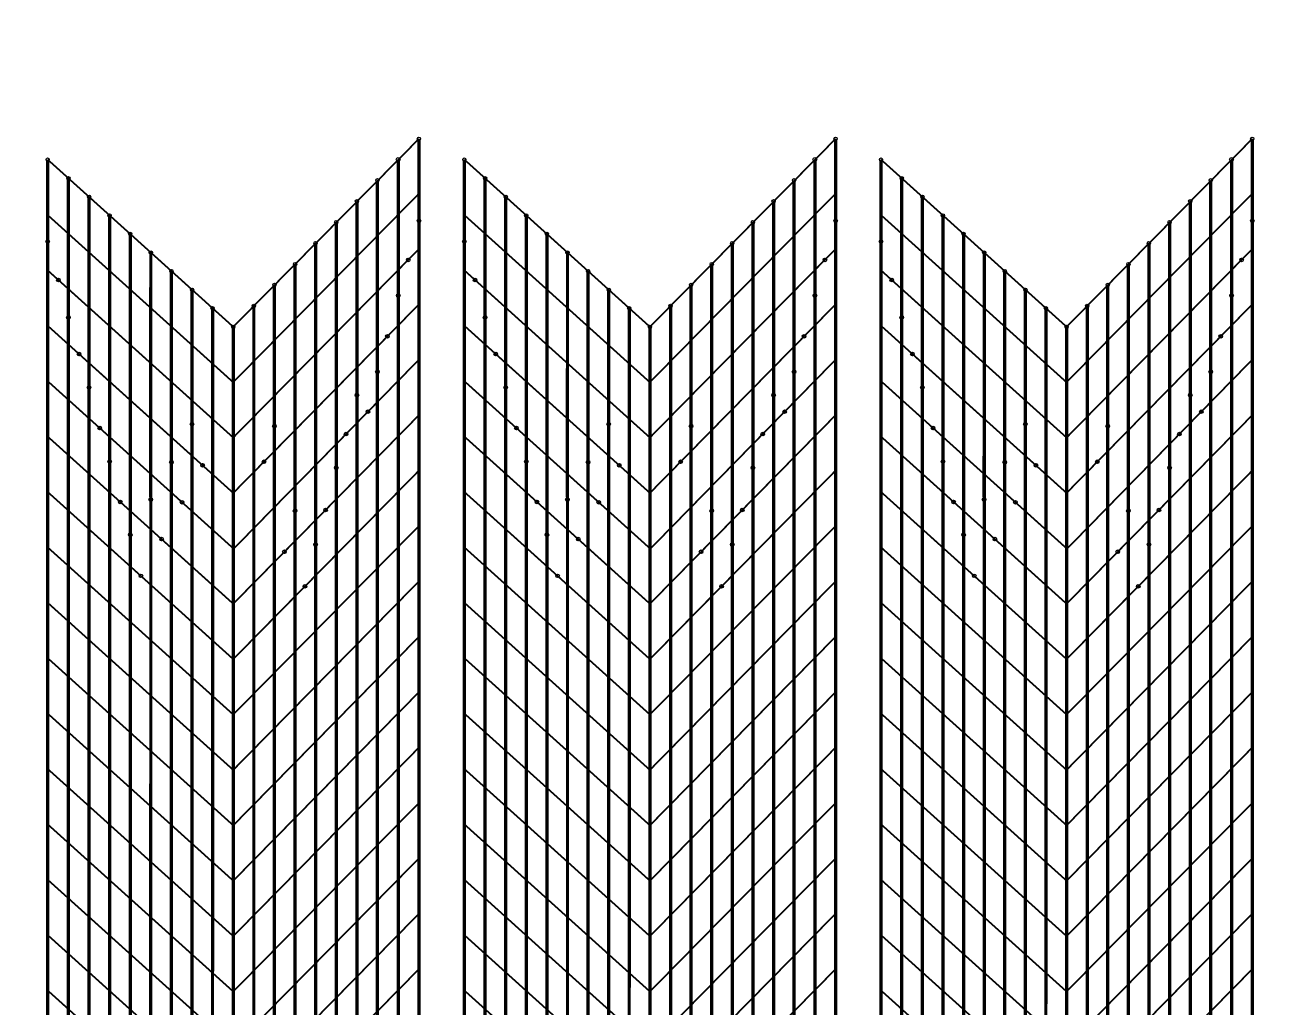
# Model space of a CAD drawing. Header units: millimetres. Extents: x -51 to 51, y -51 to 51.
# Drawn here: x -19.58 to -12.05, y 14.12 to 20.03 of the extents above; entities that cross this region are included whole.
import ezdxf

# ---------------------------------------------------------------- set-up
doc = ezdxf.new("R2010")
doc.units = ezdxf.units.MM
doc.linetypes.add('DASHED', pattern=[19.05, 12.7, -6.35])
for name, color, linetype in [('bottom_SU8', 5, 'Continuous'), ('metal', 43, 'Continuous'), ('Pt_pads', 1, 'Continuous'), ('reference', 18, 'DASHED')]:
    doc.layers.add(name, color=color, linetype=linetype)
doc.layers.add('top SU-8', color=3, linetype='Continuous', transparency=0.63)

msp = doc.modelspace()

# ---------------------------------------------------------------- linework, layer by layer
at = {"layer": 'bottom_SU8', "transparency": 33554559, "const_width": 0.01}
for points in [[(-18.3235, 18.2156), (-17.2052, 19.3473)], [(-15.8147, 18.2156), (-14.6964, 19.3473)], [(-13.3059, 18.2156), (-12.1876, 19.3473)], [(-18.3235, 17.8823), (-17.2063, 19.0167)], [(-15.8147, 17.8823), (-14.6975, 19.0167)], [(-13.3059, 17.8823), (-12.1887, 19.0167)], [(-18.3235, 17.5489), (-17.2052, 18.6845)], [(-15.8147, 17.5489), (-14.6964, 18.6845)], [(-13.3059, 17.5489), (-12.1876, 18.6845)], [(-18.3235, 17.2156), (-17.2052, 18.3511)], [(-15.8147, 17.2156), (-14.6964, 18.3511)], [(-13.3059, 17.2156), (-12.1876, 18.3511)], [(-18.3235, 16.8773), (-17.2052, 18.0184)], [(-15.8147, 16.8773), (-14.6964, 18.0184)], [(-13.3059, 16.8773), (-12.1876, 18.0184)], [(-18.3235, 16.5489), (-17.2052, 17.6845)], [(-15.8147, 16.5489), (-14.6964, 17.6845)], [(-13.3059, 16.5489), (-12.1876, 17.6845)], [(-18.3235, 16.2156), (-17.2052, 17.3511)], [(-15.8147, 16.2156), (-14.6964, 17.3511)], [(-13.3059, 16.2156), (-12.1876, 17.3511)], [(-18.3235, 15.8823), (-17.2052, 17.0178)], [(-15.8147, 15.8823), (-14.6964, 17.0178)], [(-13.3059, 15.8823), (-12.1876, 17.0178)], [(-18.3235, 15.5489), (-17.2052, 16.6845)], [(-15.8147, 15.5489), (-14.6964, 16.6845)], [(-13.3059, 15.5489), (-12.1876, 16.6845)], [(-18.3235, 15.2156), (-17.2052, 16.3511)], [(-15.8147, 15.2156), (-14.6964, 16.3511)], [(-13.3059, 15.2156), (-12.1876, 16.3511)], [(-18.3235, 14.8823), (-17.2052, 16.0178)], [(-15.8147, 14.8823), (-14.6964, 16.0178)], [(-13.3059, 14.8823), (-12.1876, 16.0178)], [(-18.3235, 14.5489), (-17.2052, 15.6845)], [(-15.8147, 14.5489), (-14.6964, 15.6845)], [(-13.3059, 14.5489), (-12.1876, 15.6845)], [(-18.3235, 14.2156), (-17.2052, 15.3511)], [(-15.8147, 14.2156), (-14.6964, 15.3511)], [(-13.3059, 14.2156), (-12.1876, 15.3511)], [(-18.3235, 13.8823), (-17.2052, 15.0178)], [(-15.8147, 13.8823), (-14.6964, 15.0178)], [(-13.3059, 13.8823), (-12.1876, 15.0178)], [(-18.3235, 13.5489), (-17.2052, 14.6845)], [(-15.8147, 13.5489), (-14.6964, 14.6845)], [(-13.3059, 13.5489), (-12.1876, 14.6845)], [(-18.3235, 13.2156), (-17.2052, 14.3511)], [(-15.8147, 13.2156), (-14.6964, 14.3511)], [(-13.3059, 13.2156), (-12.1876, 14.3511)]]:
    msp.add_lwpolyline(points, dxfattribs=at)
at = {"layer": 'bottom_SU8', "transparency": 33554544}
for points, const_width in [([(-17.2052, 19.3473), (-17.2052, 10.7434)], 0.02), ([(-14.6964, 19.3473), (-14.6964, 10.7434)], 0.02), ([(-12.1876, 19.3473), (-12.1876, 10.7434)], 0.02), ([(-19.4409, 19.2223), (-19.4409, 10.1367)], 0.02), ([(-19.4409, 19.2223), (-18.3235, 18.2156)], 0.01), ([(-17.3302, 19.2223), (-17.3302, 10.1273)], 0.02), ([(-16.9321, 19.2223), (-16.9321, 10.1367)], 0.02), ([(-16.9321, 19.2223), (-15.8147, 18.2156)], 0.01), ([(-14.8214, 19.2223), (-14.8214, 10.1273)], 0.02), ([(-14.4233, 19.2223), (-14.4233, 10.1367)], 0.02), ([(-14.4233, 19.2223), (-13.3059, 18.2156)], 0.01), ([(-12.3126, 19.2223), (-12.3126, 10.1273)], 0.02), ([(-19.4409, 18.8883), (-18.3235, 17.8816)], 0.01), ([(-19.0678, 16.1266), (-19.0678, 18.8861)], 0.02), ([(-16.9321, 18.8883), (-15.8147, 17.8816)], 0.01), ([(-16.559, 16.1266), (-16.559, 18.8861)], 0.02), ([(-14.4233, 18.8883), (-13.3059, 17.8816)], 0.01), ([(-14.0502, 16.1266), (-14.0502, 18.8861)], 0.02), ([(-19.4409, 18.5556), (-18.3235, 17.5489)], 0.01), ([(-16.9321, 18.5556), (-15.8147, 17.5489)], 0.01), ([(-14.4233, 18.5556), (-13.3059, 17.5489)], 0.01), ([(-19.4409, 18.2223), (-18.3235, 17.2156)], 0.01), ([(-18.3235, 18.2156), (-18.3235, 11.0436)], 0.02), ([(-16.9321, 18.2223), (-15.8147, 17.2156)], 0.01), ([(-15.8147, 18.2156), (-15.8147, 11.0436)], 0.02), ([(-14.4233, 18.2223), (-13.3059, 17.2156)], 0.01), ([(-13.3059, 18.2156), (-13.3059, 11.0436)], 0.02), ([(-19.4409, 17.8889), (-18.3235, 16.8823)], 0.01), ([(-16.9321, 17.8889), (-15.8147, 16.8823)], 0.01), ([(-14.4233, 17.8889), (-13.3059, 16.8823)], 0.01), ([(-19.4409, 17.5556), (-18.3235, 16.5489)], 0.01), ([(-16.9321, 17.5556), (-15.8147, 16.5489)], 0.01), ([(-14.4233, 17.5556), (-13.3059, 16.5489)], 0.01), ([(-19.4409, 17.2223), (-18.3235, 16.2156)], 0.01), ([(-16.9321, 17.2223), (-15.8147, 16.2156)], 0.01), ([(-14.4233, 17.2223), (-13.3059, 16.2156)], 0.01), ([(-19.4409, 16.8889), (-18.3235, 15.8823)], 0.01), ([(-16.9321, 16.8889), (-15.8147, 15.8823)], 0.01), ([(-14.4233, 16.8889), (-13.3059, 15.8823)], 0.01), ([(-19.4409, 16.5556), (-18.3235, 15.5489)], 0.01), ([(-16.9321, 16.5556), (-15.8147, 15.5489)], 0.01), ([(-14.4233, 16.5556), (-13.3059, 15.5489)], 0.01), ([(-19.4409, 16.2223), (-18.3235, 15.2156)], 0.01), ([(-16.9321, 16.2223), (-15.8147, 15.2156)], 0.01), ([(-14.4233, 16.2223), (-13.3059, 15.2156)], 0.01), ([(-19.4409, 15.8889), (-18.3235, 14.8823)], 0.01), ([(-16.9321, 15.8889), (-15.8147, 14.8823)], 0.01), ([(-14.4233, 15.8889), (-13.3059, 14.8823)], 0.01), ([(-19.4409, 15.5556), (-18.3235, 14.5489)], 0.01), ([(-16.9321, 15.5556), (-15.8147, 14.5489)], 0.01), ([(-14.4233, 15.5556), (-13.3059, 14.5489)], 0.01), ([(-19.4409, 15.2223), (-18.3235, 14.2156)], 0.01), ([(-16.9321, 15.2223), (-15.8147, 14.2156)], 0.01), ([(-14.4233, 15.2223), (-13.3059, 14.2156)], 0.01), ([(-19.4409, 14.8889), (-18.3235, 13.8823)], 0.01), ([(-16.9321, 14.8889), (-15.8147, 13.8823)], 0.01), ([(-14.4233, 14.8889), (-13.3059, 13.8823)], 0.01), ([(-19.4409, 14.5556), (-18.3235, 13.5489)], 0.01), ([(-16.9321, 14.5556), (-15.8147, 13.5489)], 0.01), ([(-14.4233, 14.5556), (-13.3059, 13.5489)], 0.01), ([(-19.4409, 14.2223), (-18.3235, 13.2156)], 0.01), ([(-16.9321, 14.2223), (-15.8147, 13.2156)], 0.01), ([(-14.4233, 14.2223), (-13.3059, 13.2156)], 0.01)]:
    msp.add_lwpolyline(points, dxfattribs=dict(at, const_width=const_width))
at = {"layer": 'bottom_SU8', "transparency": 33554559}
for points in [[(-19.3159, 19.1096, 0.02, 0.02, 0), (-19.3159, 9.6007, 0.02, 0.02, 0)], [(-16.8071, 19.1096, 0.02, 0.02, 0), (-16.8071, 9.6007, 0.02, 0.02, 0)], [(-14.2982, 19.1096, 0.02, 0.02, 0), (-14.2982, 9.6007, 0.02, 0.02, 0)], [(-17.4552, 19.0973, 0.02, 0.02, 0), (-17.4552, 9.5054, 0.02, 0.02, 0)], [(-14.9464, 19.0973, 0.02, 0.02, 0), (-14.9464, 9.5054, 0.02, 0.02, 0)], [(-12.4376, 19.0973, 0.02, 0.02, 0), (-12.4376, 9.5054, 0.02, 0.02, 0)], [(-19.1918, 18.9979, 0.02, 0.02, 0), (-19.1918, 9.0618, 0.02, 0.02, 0)], [(-17.5793, 18.9713, 0.02, 0.02, 0), (-17.5793, 8.8884, 0.02, 0.02, 0)], [(-16.683, 18.9979, 0.02, 0.02, 0), (-16.683, 9.0618, 0.02, 0.02, 0)], [(-15.0705, 18.9713, 0.02, 0.02, 0), (-15.0705, 8.8884, 0.02, 0.02, 0)], [(-14.1742, 18.9979, 0.02, 0.02, 0), (-14.1742, 9.0618, 0.02, 0.02, 0)], [(-12.5617, 18.9713, 0.02, 0.02, 0), (-12.5617, 8.8884, 0.02, 0.02, 0)], [(-17.7033, 18.8454, 0.02, 0.02, 0), (-17.7033, 8.2714, 0.02, 0.02, 0)], [(-15.1945, 18.8454, 0.02, 0.02, 0), (-15.1945, 8.2714, 0.02, 0.02, 0)], [(-12.6857, 18.8454, 0.02, 0.02, 0), (-12.6857, 8.2714, 0.02, 0.02, 0)], [(-18.9438, 18.7744, 0.02, 0.02, 0), (-18.9438, 7.9841, 0.02, 0.02, 0)], [(-16.4349, 18.7744, 0.02, 0.02, 0), (-16.4349, 7.9841, 0.02, 0.02, 0)], [(-13.9261, 18.7744, 0.02, 0.02, 0), (-13.9261, 7.9841, 0.02, 0.02, 0)], [(-18.8197, 18.6626, 0.02, 0.02, 0), (-18.8198, 7.4457, 0.02, 0.02, 0)], [(-17.8274, 18.7194, 0.02, 0.02, 0), (-17.8274, 7.6577, 0.02, 0.02, 0)], [(-16.3109, 18.6626, 0.02, 0.02, 0), (-16.311, 7.4457, 0.02, 0.02, 0)], [(-15.3186, 18.7194, 0.02, 0.02, 0), (-15.3186, 7.6577, 0.02, 0.02, 0)], [(-13.802, 18.6626, 0.02, 0.02, 0), (-13.8022, 7.4457, 0.02, 0.02, 0)], [(-12.8097, 18.7194, 0.02, 0.02, 0), (-12.8097, 7.6577, 0.02, 0.02, 0)], [(-17.9514, 18.5935, 0.02, 0.02, 0), (-17.9514, 7.0373, 0.02, 0.02, 0)], [(-15.4426, 18.5935, 0.02, 0.02, 0), (-15.4426, 7.0373, 0.02, 0.02, 0)], [(-12.9338, 18.5935, 0.02, 0.02, 0), (-12.9338, 7.0373, 0.02, 0.02, 0)], [(-18.6957, 18.5509, 0.02, 0.02, 0), (-18.6957, 6.9064, 0.02, 0.02, 0)], [(-16.1869, 18.5509, 0.02, 0.02, 0), (-16.1869, 6.9064, 0.02, 0.02, 0)], [(-13.678, 18.5509, 0.02, 0.02, 0), (-13.678, 6.9064, 0.02, 0.02, 0)], [(-18.5716, 18.4391, 0.02, 0.02, 0), (-18.5716, 6.3676, 0.02, 0.02, 0)], [(-18.0755, 18.4675, 0.02, 0.02, 0), (-18.0755, 6.4201, 0.02, 0.02, 0)], [(-16.0628, 18.4391, 0.02, 0.02, 0), (-16.0628, 6.3676, 0.02, 0.02, 0)], [(-15.5666, 18.4675, 0.02, 0.02, 0), (-15.5667, 6.4201, 0.02, 0.02, 0)], [(-13.554, 18.4391, 0.02, 0.02, 0), (-13.554, 6.3676, 0.02, 0.02, 0)], [(-13.0578, 18.4675, 0.02, 0.02, 0), (-13.0579, 6.4201, 0.02, 0.02, 0)], [(-18.4476, 18.3274, 0.02, 0.02, 0), (-18.4498, 6.7579, 0.02, 0.02, 0)], [(-18.1995, 18.3416, 0.02, 0.02, 0), (-18.1995, 6.8807, 0.02, 0.02, 0)], [(-15.9388, 18.3274, 0.02, 0.02, 0), (-15.941, 6.7579, 0.02, 0.02, 0)], [(-15.6907, 18.3416, 0.02, 0.02, 0), (-15.6907, 6.8807, 0.02, 0.02, 0)], [(-13.43, 18.3274, 0.02, 0.02, 0), (-13.4322, 6.7579, 0.02, 0.02, 0)], [(-13.1819, 18.3416, 0.02, 0.02, 0), (-13.1819, 6.8807, 0.02, 0.02, 0)], [(-19.0678, 16.1266, 0.02, 0.02, 0), (-19.0678, 8.523, 0.04, 0.04, 0)], [(-16.559, 16.1266, 0.02, 0.02, 0), (-16.559, 8.523, 0.04, 0.04, 0)], [(-14.0502, 16.1266, 0.02, 0.02, 0), (-14.0502, 8.523, 0.04, 0.04, 0)]]:
    msp.add_lwpolyline(points, format="xyseb", dxfattribs=at)
at = {"layer": 'bottom_SU8', "transparency": 33554544}
for centre, radius in [((-17.2052, 19.3473), 0.01), ((-14.6964, 19.3473), 0.01), ((-12.1876, 19.3473), 0.01), ((-19.4409, 19.2223), 0.01), ((-17.3302, 19.2223), 0.0115), ((-16.9321, 19.2223), 0.01), ((-14.8214, 19.2223), 0.0115), ((-14.4233, 19.2223), 0.01), ((-12.3126, 19.2223), 0.0115), ((-19.3159, 19.1096), 0.01), ((-16.8071, 19.1096), 0.01), ((-14.2982, 19.1096), 0.01), ((-19.1918, 18.9979), 0.01), ((-16.683, 18.9979), 0.01), ((-14.1742, 18.9979), 0.01), ((-19.0678, 18.8861), 0.01), ((-16.559, 18.8861), 0.01), ((-14.0502, 18.8861), 0.01), ((-17.2052, 18.853), 0.011), ((-14.6964, 18.853), 0.011), ((-12.1876, 18.853), 0.011), ((-18.9438, 18.7744), 0.01), ((-16.4349, 18.7744), 0.01), ((-13.9261, 18.7744), 0.01), ((-19.4409, 18.7289), 0.011), ((-18.8197, 18.6626), 0.01), ((-16.9321, 18.7289), 0.011), ((-16.3109, 18.6626), 0.01), ((-14.4233, 18.7289), 0.011), ((-13.802, 18.6626), 0.01), ((-17.2701, 18.6186), 0.011), ((-14.7612, 18.6186), 0.011), ((-12.2524, 18.6186), 0.011), ((-18.6957, 18.5509), 0.01), ((-16.1869, 18.5509), 0.01), ((-13.678, 18.5509), 0.01), ((-19.376, 18.4972), 0.011), ((-18.5716, 18.4391), 0.01), ((-16.8671, 18.4972), 0.011), ((-16.0628, 18.4391), 0.01), ((-14.3583, 18.4972), 0.011), ((-13.554, 18.4391), 0.01), ((-17.3302, 18.4037), 0.011), ((-14.8214, 18.4037), 0.011), ((-12.3125, 18.4037), 0.011), ((-18.4476, 18.3274), 0.01), ((-15.9388, 18.3274), 0.01), ((-13.43, 18.3274), 0.01), ((-19.316, 18.2727), 0.011), ((-16.8072, 18.2727), 0.011), ((-14.2983, 18.2727), 0.011), ((-17.3951, 18.1584), 0.011), ((-14.8862, 18.1584), 0.011), ((-12.3774, 18.1584), 0.011), ((-19.2515, 18.0515), 0.011), ((-16.7427, 18.0515), 0.011), ((-14.2339, 18.0515), 0.011), ((-17.4553, 17.9455), 0.011), ((-14.9464, 17.9455), 0.011), ((-12.4376, 17.9455), 0.011), ((-19.1919, 17.8502), 0.011), ((-16.6831, 17.8502), 0.011), ((-14.1742, 17.8502), 0.011), ((-17.5793, 17.8049), 0.011), ((-15.0705, 17.8049), 0.011), ((-12.5617, 17.8049), 0.011), ((-17.5124, 17.705), 0.011), ((-15.0035, 17.705), 0.011), ((-12.4947, 17.705), 0.011), ((-19.1272, 17.6064), 0.011), ((-18.5718, 17.6296), 0.011), ((-18.0755, 17.6183), 0.011), ((-16.6184, 17.6064), 0.011), ((-16.063, 17.6296), 0.011), ((-15.5667, 17.6183), 0.011), ((-14.1096, 17.6064), 0.011), ((-13.5542, 17.6296), 0.011), ((-13.0579, 17.6183), 0.011), ((-17.6443, 17.5705), 0.011), ((-15.1354, 17.5705), 0.011), ((-12.6266, 17.5705), 0.011), ((-19.0678, 17.4055), 0.011), ((-18.6958, 17.4008), 0.011), ((-18.508, 17.3829), 0.011), ((-18.1385, 17.4035), 0.011), ((-16.559, 17.4055), 0.011), ((-16.187, 17.4008), 0.011), ((-15.9992, 17.3829), 0.011), ((-15.6297, 17.4035), 0.011), ((-14.0502, 17.4055), 0.011), ((-13.6781, 17.4008), 0.011), ((-13.4904, 17.3829), 0.011), ((-13.1208, 17.4035), 0.011), ((-17.7034, 17.3672), 0.011), ((-15.1946, 17.3672), 0.011), ((-12.6858, 17.3672), 0.011), ((-19.0038, 17.1618), 0.011), ((-18.8199, 17.1762), 0.011), ((-18.6313, 17.1595), 0.011), ((-16.495, 17.1618), 0.011), ((-16.311, 17.1762), 0.011), ((-16.1225, 17.1595), 0.011), ((-13.9862, 17.1618), 0.011), ((-13.8022, 17.1762), 0.011), ((-13.6137, 17.1595), 0.011), ((-17.9514, 17.1093), 0.011), ((-17.7677, 17.1132), 0.011), ((-15.4426, 17.1093), 0.011), ((-15.2589, 17.1132), 0.011), ((-12.9338, 17.1093), 0.011), ((-12.7501, 17.1132), 0.011), ((-18.9437, 16.9647), 0.011), ((-18.7554, 16.938), 0.011), ((-16.4349, 16.9647), 0.011), ((-16.2466, 16.938), 0.011), ((-13.9261, 16.9647), 0.011), ((-13.7377, 16.938), 0.011), ((-18.015, 16.8622), 0.011), ((-17.8275, 16.9055), 0.011), ((-15.5062, 16.8622), 0.011), ((-15.3187, 16.9055), 0.011), ((-12.9974, 16.8622), 0.011), ((-12.8098, 16.9055), 0.011), ((-18.8796, 16.7172), 0.011), ((-16.3708, 16.7172), 0.011), ((-13.862, 16.7172), 0.011), ((-17.8921, 16.6539), 0.011), ((-15.3833, 16.6539), 0.011), ((-12.8745, 16.6539), 0.011)]:
    msp.add_circle(centre, radius, dxfattribs=at)
at = {"layer": 'bottom_SU8', "transparency": 33554559}
for centre in [(-17.4552, 19.0973), (-14.9464, 19.0973), (-12.4376, 19.0973), (-17.5793, 18.9713), (-15.0705, 18.9713), (-12.5617, 18.9713), (-17.7033, 18.8454), (-15.1945, 18.8454), (-12.6857, 18.8454), (-17.8274, 18.7194), (-15.3186, 18.7194), (-12.8097, 18.7194), (-17.9514, 18.5935), (-15.4426, 18.5935), (-12.9338, 18.5935), (-18.0755, 18.4675), (-15.5666, 18.4675), (-13.0578, 18.4675), (-18.1995, 18.3416), (-15.6907, 18.3416), (-13.1819, 18.3416), (-18.3235, 18.2156), (-15.8147, 18.2156), (-13.3059, 18.2156)]:
    msp.add_circle(centre, 0.01, dxfattribs=at)
at = {"layer": 'metal', "transparency": 33554544, "const_width": 0.004}
for points in [[(-17.2004, 10.7482), (-17.2004, 18.853)], [(-14.6915, 10.7482), (-14.6915, 18.853)], [(-12.1827, 10.7482), (-12.1827, 18.853)], [(-19.4447, 10.1367), (-19.4455, 18.7289)], [(-17.2099, 18.6797), (-17.2701, 18.6186)], [(-17.2099, 10.7488), (-17.2099, 18.6815)], [(-16.9359, 10.1367), (-16.9367, 18.7289)], [(-14.7011, 18.6797), (-14.7612, 18.6186)], [(-14.7011, 10.7488), (-14.7011, 18.6815)], [(-14.4271, 10.1367), (-14.4278, 18.7289)], [(-12.1922, 18.6797), (-12.2524, 18.6186)], [(-12.1922, 10.7488), (-12.1922, 18.6815)], [(-19.4372, 18.5523), (-19.376, 18.4972)], [(-19.436, 10.1415), (-19.436, 18.5513)], [(-16.9284, 18.5523), (-16.8671, 18.4972)], [(-16.9272, 10.1415), (-16.9272, 18.5513)], [(-14.4195, 18.5523), (-14.3583, 18.4972)], [(-14.4184, 10.1415), (-14.4184, 18.5513)], [(-17.3252, 10.8194), (-17.3252, 18.4037)], [(-14.8164, 10.8194), (-14.8164, 18.4037)], [(-12.3075, 10.8194), (-12.3075, 18.4037)], [(-17.3349, 18.2195), (-17.3951, 18.1584)], [(-17.3351, 10.8197), (-17.3349, 18.2215)], [(-14.8261, 18.2195), (-14.8862, 18.1584)], [(-14.8263, 10.8197), (-14.8261, 18.2215)], [(-12.3172, 18.2195), (-12.3774, 18.1584)], [(-12.3174, 10.8197), (-12.3172, 18.2215)], [(-19.3112, 10.2776), (-19.3112, 18.1085)], [(-19.3112, 18.105), (-19.2515, 18.0515)], [(-16.8024, 10.2776), (-16.8024, 18.1085)], [(-16.8024, 18.105), (-16.7427, 18.0515)], [(-14.2936, 10.2776), (-14.2936, 18.1085)], [(-14.2936, 18.105), (-14.2339, 18.0515)], [(-17.4502, 10.865), (-17.4502, 17.9455)], [(-14.9414, 10.865), (-14.9414, 17.9455)], [(-12.4325, 10.865), (-12.4325, 17.9455)], [(-19.1969, 17.8502), (-19.1965, 10.4051)], [(-16.6881, 17.8502), (-16.6877, 10.4051)], [(-14.1793, 17.8502), (-14.1788, 10.4051)], [(-17.5746, 10.918), (-17.5746, 17.8049)], [(-17.4596, 10.8655), (-17.4596, 17.7607)], [(-15.0657, 10.918), (-15.0657, 17.8049)], [(-14.9508, 10.8655), (-14.9508, 17.7607)], [(-12.5569, 10.918), (-12.5569, 17.8049)], [(-12.442, 10.8655), (-12.442, 17.7607)], [(-17.4596, 17.7588), (-17.5124, 17.705)], [(-14.9508, 17.7588), (-15.0035, 17.705)], [(-12.442, 17.7588), (-12.4947, 17.705)], [(-19.1879, 17.661), (-19.1272, 17.6064)], [(-19.1867, 10.4051), (-19.1867, 17.6599)], [(-18.576, 11.0612), (-18.576, 17.6296)], [(-18.0753, 11.1306), (-18.0753, 17.6183)], [(-17.5822, 17.6338), (-17.6443, 17.5705)], [(-17.584, 10.9206), (-17.5831, 17.6328)], [(-16.679, 17.661), (-16.6184, 17.6064)], [(-16.6779, 10.4051), (-16.6779, 17.6599)], [(-16.0671, 11.0612), (-16.0671, 17.6296)], [(-15.5665, 11.1306), (-15.5665, 17.6183)], [(-15.0734, 17.6338), (-15.1354, 17.5705)], [(-15.0751, 10.9206), (-15.0743, 17.6328)], [(-14.1702, 17.661), (-14.1096, 17.6064)], [(-14.1691, 10.4051), (-14.1691, 17.6599)], [(-13.5583, 11.0612), (-13.5583, 17.6296)], [(-13.0577, 11.1306), (-13.0577, 17.6183)], [(-12.5646, 17.6338), (-12.6266, 17.5705)], [(-12.5663, 10.9206), (-12.5655, 17.6328)], [(-19.072, 10.5353), (-19.072, 17.4055)], [(-18.7002, 10.9305), (-18.7002, 17.4019)], [(-18.5683, 17.4382), (-18.508, 17.3829)], [(-18.5671, 11.0612), (-18.5673, 17.4372)], [(-18.2015, 17.3396), (-18.1385, 17.4035)], [(-16.5632, 10.5353), (-16.5632, 17.4055)], [(-16.1914, 10.9305), (-16.1914, 17.4019)], [(-16.0595, 17.4382), (-15.9992, 17.3829)], [(-16.0583, 11.0612), (-16.0584, 17.4372)], [(-15.6927, 17.3396), (-15.6297, 17.4035)], [(-14.0544, 10.5353), (-14.0544, 17.4055)], [(-13.6826, 10.9305), (-13.6826, 17.4019)], [(-13.5507, 17.4382), (-13.4904, 17.3829)], [(-13.5495, 11.0612), (-13.5496, 17.4372)], [(-13.1838, 17.3396), (-13.1208, 17.4035)], [(-18.1995, 11.1845), (-18.1995, 17.3416)], [(-17.6987, 10.9703), (-17.6982, 17.3672)], [(-15.6907, 11.1845), (-15.6907, 17.3416)], [(-15.1898, 10.9703), (-15.1893, 17.3672)], [(-13.1819, 11.1845), (-13.1819, 17.3416)], [(-12.681, 10.9703), (-12.6805, 17.3672)], [(-19.0638, 10.5353), (-19.0638, 17.2176)], [(-19.0638, 17.2159), (-19.0038, 17.1618)], [(-18.8248, 10.7991), (-18.8248, 17.1762)], [(-18.691, 10.9305), (-18.691, 17.2152)], [(-18.691, 17.2133), (-18.6313, 17.1595)], [(-17.7081, 17.1736), (-17.7677, 17.1132)], [(-17.7081, 10.9715), (-17.7081, 17.1754)], [(-16.555, 10.5353), (-16.555, 17.2176)], [(-16.555, 17.2159), (-16.495, 17.1618)], [(-16.316, 10.7991), (-16.316, 17.1762)], [(-16.1821, 10.9305), (-16.1821, 17.2152)], [(-16.1821, 17.2133), (-16.1225, 17.1595)], [(-15.1993, 17.1736), (-15.2589, 17.1132)], [(-15.1993, 10.9715), (-15.1993, 17.1754)], [(-14.0462, 10.5353), (-14.0462, 17.2176)], [(-14.0462, 17.2159), (-13.9862, 17.1618)], [(-13.8072, 10.7991), (-13.8072, 17.1762)], [(-13.6733, 10.9305), (-13.6733, 17.2152)], [(-13.6733, 17.2133), (-13.6137, 17.1595)], [(-12.6905, 17.1736), (-12.7501, 17.1132)], [(-12.6905, 10.9715), (-12.6905, 17.1754)], [(-17.9468, 11.0936), (-17.9474, 17.1093)], [(-15.438, 11.0936), (-15.4385, 17.1093)], [(-12.9292, 11.0936), (-12.9297, 17.1093)], [(-18.9483, 10.6687), (-18.9483, 16.9647)], [(-18.815, 10.8007), (-18.815, 16.9939)], [(-18.815, 16.9917), (-18.7554, 16.938)], [(-16.4395, 10.6687), (-16.4395, 16.9647)], [(-16.3062, 10.8007), (-16.3062, 16.9939)], [(-16.3062, 16.9917), (-16.2466, 16.938)], [(-13.9307, 10.6687), (-13.9307, 16.9647)], [(-13.7973, 10.8007), (-13.7973, 16.9939)], [(-13.7973, 16.9917), (-13.7377, 16.938)], [(-17.9551, 16.9236), (-18.015, 16.8622)], [(-17.9564, 11.0936), (-17.9559, 16.9227)], [(-17.8223, 11.0247), (-17.8223, 16.9055)], [(-15.4463, 16.9236), (-15.5062, 16.8622)], [(-15.4476, 11.0936), (-15.4471, 16.9227)], [(-15.3135, 11.0247), (-15.3135, 16.9055)], [(-12.9374, 16.9236), (-12.9974, 16.8622)], [(-12.9388, 11.0936), (-12.9383, 16.9227)], [(-12.8047, 11.0247), (-12.8047, 16.9055)], [(-18.9404, 10.6682), (-18.9396, 16.7744)], [(-18.9396, 16.7718), (-18.8796, 16.7172)], [(-17.8328, 16.7143), (-17.8921, 16.6539)], [(-17.8328, 11.025), (-17.8328, 16.7163)], [(-16.4316, 10.6682), (-16.4307, 16.7744)], [(-16.4307, 16.7718), (-16.3708, 16.7172)], [(-15.3239, 16.7143), (-15.3833, 16.6539)], [(-15.3239, 11.025), (-15.3239, 16.7163)], [(-13.9228, 10.6682), (-13.9219, 16.7744)], [(-13.9219, 16.7718), (-13.862, 16.7172)], [(-12.8151, 16.7143), (-12.8745, 16.6539)], [(-12.8151, 11.025), (-12.8151, 16.7163)]]:
    msp.add_lwpolyline(points, dxfattribs=at)
at = {"layer": 'metal', "transparency": 33554554, "const_width": 0.004}
for points in [[(-19.3201, 10.2776), (-19.3208, 18.2727)], [(-16.8113, 10.2776), (-16.812, 18.2727)], [(-14.3024, 10.2776), (-14.3031, 18.2727)]]:
    msp.add_lwpolyline(points, dxfattribs=at)
at = {"layer": 'metal', "transparency": 33554544}
for centre in [(-17.2052, 18.853), (-14.6964, 18.853), (-12.1876, 18.853), (-19.4409, 18.7289), (-16.9321, 18.7289), (-14.4233, 18.7289), (-17.2701, 18.6186), (-14.7612, 18.6186), (-12.2524, 18.6186), (-19.376, 18.4972), (-16.8671, 18.4972), (-14.3583, 18.4972), (-17.3302, 18.4037), (-14.8214, 18.4037), (-12.3125, 18.4037), (-19.316, 18.2727), (-16.8072, 18.2727), (-14.2983, 18.2727), (-17.3951, 18.1584), (-14.8862, 18.1584), (-12.3774, 18.1584), (-19.2515, 18.0515), (-16.7427, 18.0515), (-14.2339, 18.0515), (-17.4553, 17.9455), (-14.9464, 17.9455), (-12.4376, 17.9455), (-19.1919, 17.8502), (-16.6831, 17.8502), (-14.1742, 17.8502), (-17.5793, 17.8049), (-15.0705, 17.8049), (-12.5617, 17.8049), (-17.5124, 17.705), (-15.0035, 17.705), (-12.4947, 17.705), (-19.1272, 17.6064), (-18.5718, 17.6296), (-18.0755, 17.6183), (-16.6184, 17.6064), (-16.063, 17.6296), (-15.5667, 17.6183), (-14.1096, 17.6064), (-13.5542, 17.6296), (-13.0579, 17.6183), (-17.6443, 17.5705), (-15.1354, 17.5705), (-12.6266, 17.5705), (-19.0678, 17.4055), (-18.6958, 17.4008), (-18.508, 17.3829), (-18.1385, 17.4035), (-16.559, 17.4055), (-16.187, 17.4008), (-15.9992, 17.3829), (-15.6297, 17.4035), (-14.0502, 17.4055), (-13.6781, 17.4008), (-13.4904, 17.3829), (-13.1208, 17.4035), (-17.7034, 17.3672), (-15.1946, 17.3672), (-12.6858, 17.3672), (-19.0038, 17.1618), (-18.8199, 17.1762), (-18.6313, 17.1595), (-16.495, 17.1618), (-16.311, 17.1762), (-16.1225, 17.1595), (-13.9862, 17.1618), (-13.8022, 17.1762), (-13.6137, 17.1595), (-17.9514, 17.1093), (-17.7677, 17.1132), (-15.4426, 17.1093), (-15.2589, 17.1132), (-12.9338, 17.1093), (-12.7501, 17.1132), (-18.9437, 16.9647), (-18.7554, 16.938), (-16.4349, 16.9647), (-16.2466, 16.938), (-13.9261, 16.9647), (-13.7377, 16.938), (-18.015, 16.8622), (-17.8275, 16.9055), (-15.5062, 16.8622), (-15.3187, 16.9055), (-12.9974, 16.8622), (-12.8098, 16.9055), (-18.8796, 16.7172), (-16.3708, 16.7172), (-13.862, 16.7172), (-17.8921, 16.6539), (-15.3833, 16.6539), (-12.8745, 16.6539)]:
    msp.add_circle(centre, 0.01, dxfattribs=at)
at = {"layer": 'Pt_pads', "transparency": 33554544}
for centre in [(-17.2052, 18.853), (-14.6964, 18.853), (-12.1876, 18.853), (-19.4409, 18.7289), (-16.9321, 18.7289), (-14.4233, 18.7289), (-17.2701, 18.6186), (-14.7612, 18.6186), (-12.2524, 18.6186), (-19.376, 18.4972), (-16.8671, 18.4972), (-14.3583, 18.4972), (-17.3302, 18.4037), (-14.8214, 18.4037), (-12.3125, 18.4037), (-19.316, 18.2727), (-16.8072, 18.2727), (-14.2983, 18.2727), (-17.3951, 18.1584), (-14.8862, 18.1584), (-12.3774, 18.1584), (-19.2515, 18.0515), (-16.7427, 18.0515), (-14.2339, 18.0515), (-17.4553, 17.9455), (-14.9464, 17.9455), (-12.4376, 17.9455), (-19.1919, 17.8502), (-16.6831, 17.8502), (-14.1742, 17.8502), (-17.5793, 17.8049), (-15.0705, 17.8049), (-12.5617, 17.8049), (-17.5124, 17.705), (-15.0035, 17.705), (-12.4947, 17.705), (-19.1272, 17.6064), (-18.5718, 17.6296), (-18.0755, 17.6183), (-16.6184, 17.6064), (-16.063, 17.6296), (-15.5667, 17.6183), (-14.1096, 17.6064), (-13.5542, 17.6296), (-13.0579, 17.6183), (-17.6443, 17.5705), (-15.1354, 17.5705), (-12.6266, 17.5705), (-19.0678, 17.4055), (-18.6958, 17.4008), (-18.508, 17.3829), (-18.1385, 17.4035), (-16.559, 17.4055), (-16.187, 17.4008), (-15.9992, 17.3829), (-15.6297, 17.4035), (-14.0502, 17.4055), (-13.6781, 17.4008), (-13.4904, 17.3829), (-13.1208, 17.4035), (-17.7034, 17.3672), (-15.1946, 17.3672), (-12.6858, 17.3672), (-19.0038, 17.1618), (-18.8199, 17.1762), (-18.6313, 17.1595), (-16.495, 17.1618), (-16.311, 17.1762), (-16.1225, 17.1595), (-13.9862, 17.1618), (-13.8022, 17.1762), (-13.6137, 17.1595), (-17.9514, 17.1093), (-17.7677, 17.1132), (-15.4426, 17.1093), (-15.2589, 17.1132), (-12.9338, 17.1093), (-12.7501, 17.1132), (-18.9437, 16.9647), (-18.7554, 16.938), (-16.4349, 16.9647), (-16.2466, 16.938), (-13.9261, 16.9647), (-13.7377, 16.938), (-18.015, 16.8622), (-17.8275, 16.9055), (-15.5062, 16.8622), (-15.3187, 16.9055), (-12.9974, 16.8622), (-12.8098, 16.9055), (-18.8796, 16.7172), (-16.3708, 16.7172), (-13.862, 16.7172), (-17.8921, 16.6539), (-15.3833, 16.6539), (-12.8745, 16.6539)]:
    msp.add_circle(centre, 0.01, dxfattribs=at)
at = {"layer": 'reference'}
msp.add_circle((0, 0), 38.1, dxfattribs=at)
at = {"layer": 'top SU-8', "transparency": 33554559, "const_width": 0.01}
for points in [[(-18.3235, 18.2156), (-17.2052, 19.3473)], [(-15.8147, 18.2156), (-14.6964, 19.3473)], [(-13.3059, 18.2156), (-12.1876, 19.3473)], [(-18.3235, 17.8823), (-17.2063, 19.0167)], [(-15.8147, 17.8823), (-14.6975, 19.0167)], [(-13.3059, 17.8823), (-12.1887, 19.0167)], [(-18.3235, 17.5489), (-17.2797, 18.6088)], [(-15.8147, 17.5489), (-14.7709, 18.6088)], [(-13.3059, 17.5489), (-12.2621, 18.6088)], [(-18.1285, 17.4137), (-17.4052, 18.1481)], [(-15.6196, 17.4137), (-14.8963, 18.1481)], [(-13.1108, 17.4137), (-12.3875, 18.1481)], [(-17.7583, 17.1229), (-17.2052, 17.6845)], [(-15.2494, 17.1229), (-14.6964, 17.6845)], [(-12.7406, 17.1229), (-12.1876, 17.6845)], [(-18.3235, 16.8773), (-17.6542, 17.5603)], [(-15.8147, 16.8773), (-15.1454, 17.5603)], [(-13.3059, 16.8773), (-12.6365, 17.5603)], [(-17.8828, 16.6631), (-17.2052, 17.3511)], [(-15.374, 16.6631), (-14.6964, 17.3511)], [(-12.8652, 16.6631), (-12.1876, 17.3511)], [(-18.3235, 15.8823), (-17.2052, 17.0178)], [(-15.8147, 15.8823), (-14.6964, 17.0178)], [(-13.3059, 15.8823), (-12.1876, 17.0178)], [(-18.3235, 15.5489), (-17.2052, 16.6845)], [(-15.8147, 15.5489), (-14.6964, 16.6845)], [(-13.3059, 15.5489), (-12.1876, 16.6845)], [(-18.3235, 15.2156), (-17.2052, 16.3511)], [(-15.8147, 15.2156), (-14.6964, 16.3511)], [(-13.3059, 15.2156), (-12.1876, 16.3511)], [(-18.3235, 14.8823), (-17.2052, 16.0178)], [(-15.8147, 14.8823), (-14.6964, 16.0178)], [(-13.3059, 14.8823), (-12.1876, 16.0178)], [(-18.3235, 14.5489), (-17.2052, 15.6845)], [(-15.8147, 14.5489), (-14.6964, 15.6845)], [(-13.3059, 14.5489), (-12.1876, 15.6845)], [(-18.3235, 14.2156), (-17.2052, 15.3511)], [(-15.8147, 14.2156), (-14.6964, 15.3511)], [(-13.3059, 14.2156), (-12.1876, 15.3511)], [(-18.3235, 13.8823), (-17.2052, 15.0178)], [(-15.8147, 13.8823), (-14.6964, 15.0178)], [(-13.3059, 13.8823), (-12.1876, 15.0178)], [(-18.3235, 13.5489), (-17.2052, 14.6845)], [(-15.8147, 13.5489), (-14.6964, 14.6845)], [(-13.3059, 13.5489), (-12.1876, 14.6845)], [(-18.3235, 13.2156), (-17.2052, 14.3511)], [(-15.8147, 13.2156), (-14.6964, 14.3511)], [(-13.3059, 13.2156), (-12.1876, 14.3511)]]:
    msp.add_lwpolyline(points, dxfattribs=at)
at = {"layer": 'top SU-8', "transparency": 33554544}
for points, const_width in [([(-17.2052, 18.8677), (-17.2052, 19.3473)], 0.02), ([(-14.6964, 18.8677), (-14.6964, 19.3473)], 0.02), ([(-12.1876, 18.8677), (-12.1876, 19.3473)], 0.02), ([(-19.4409, 18.7475), (-19.4409, 19.2223)], 0.02), ([(-19.4409, 19.2223), (-18.3235, 18.2156)], 0.01), ([(-17.3302, 18.4194), (-17.3302, 19.2223)], 0.02), ([(-16.9321, 18.7475), (-16.9321, 19.2223)], 0.02), ([(-16.9321, 19.2223), (-15.8147, 18.2156)], 0.01), ([(-14.8214, 18.4194), (-14.8214, 19.2223)], 0.02), ([(-14.4233, 18.7475), (-14.4233, 19.2223)], 0.02), ([(-14.4233, 19.2223), (-13.3059, 18.2156)], 0.01), ([(-12.3126, 18.4194), (-12.3126, 19.2223)], 0.02), ([(-19.316, 18.2896), (-19.3159, 19.1096)], 0.02), ([(-16.8072, 18.2896), (-16.8071, 19.1096)], 0.02), ([(-14.2983, 18.2896), (-14.2982, 19.1096)], 0.02), ([(-17.4553, 17.9599), (-17.4552, 19.0973)], 0.02), ([(-14.9465, 17.9599), (-14.9464, 19.0973)], 0.02), ([(-12.4377, 17.9599), (-12.4376, 19.0973)], 0.02), ([(-19.1919, 17.8674), (-19.1918, 18.9979)], 0.02), ([(-17.5793, 17.8216), (-17.5793, 18.9713)], 0.02), ([(-16.6831, 17.8674), (-16.683, 18.9979)], 0.02), ([(-15.0704, 17.8216), (-15.0705, 18.9713)], 0.02), ([(-14.1742, 17.8674), (-14.1742, 18.9979)], 0.02), ([(-12.5616, 17.8216), (-12.5617, 18.9713)], 0.02), ([(-19.4409, 18.8883), (-18.3235, 17.8816)], 0.01), ([(-19.0678, 17.421), (-19.0678, 18.8861)], 0.02), ([(-16.9321, 18.8883), (-15.8147, 17.8816)], 0.01), ([(-16.559, 17.421), (-16.559, 18.8861)], 0.02), ([(-14.4233, 18.8883), (-13.3059, 17.8816)], 0.01), ([(-14.0502, 17.421), (-14.0502, 18.8861)], 0.02), ([(-17.7034, 17.3843), (-17.7033, 18.8454)], 0.02), ([(-17.2054, 18.837), (-17.2052, 10.7434)], 0.02), ([(-15.1946, 17.3843), (-15.1945, 18.8454)], 0.02), ([(-14.6966, 18.837), (-14.6964, 10.7434)], 0.02), ([(-12.6858, 17.3843), (-12.6857, 18.8454)], 0.02), ([(-12.1878, 18.837), (-12.1876, 10.7434)], 0.02), ([(-18.9437, 16.98), (-18.9438, 18.7744)], 0.02), ([(-16.4349, 16.98), (-16.4349, 18.7744)], 0.02), ([(-13.9261, 16.98), (-13.9261, 18.7744)], 0.02), ([(-19.4409, 18.7158), (-19.4409, 10.1367)], 0.02), ([(-18.8199, 17.1889), (-18.8197, 18.6626)], 0.02), ([(-17.8275, 16.9203), (-17.8274, 18.7194)], 0.02), ([(-17.2586, 18.6302), (-17.2052, 18.6845)], 0.01), ([(-16.9321, 18.7158), (-16.9321, 10.1367)], 0.02), ([(-16.311, 17.1889), (-16.3109, 18.6626)], 0.02), ([(-15.3187, 16.9203), (-15.3186, 18.7194)], 0.02), ([(-14.7498, 18.6302), (-14.6964, 18.6845)], 0.01), ([(-14.4233, 18.7158), (-14.4233, 10.1367)], 0.02), ([(-13.8022, 17.1889), (-13.802, 18.6626)], 0.02), ([(-12.8098, 16.9203), (-12.8097, 18.7194)], 0.02), ([(-12.241, 18.6302), (-12.1876, 18.6845)], 0.01), ([(-17.9514, 17.1298), (-17.9514, 18.5935)], 0.02), ([(-15.4426, 17.1298), (-15.4426, 18.5935)], 0.02), ([(-12.9338, 17.1298), (-12.9338, 18.5935)], 0.02), ([(-19.3864, 18.5066), (-19.4409, 18.5556)], 0.01), ([(-18.6958, 17.4156), (-18.6957, 18.5509)], 0.02), ([(-16.8776, 18.5066), (-16.9321, 18.5556)], 0.01), ([(-16.187, 17.4156), (-16.1869, 18.5509)], 0.02), ([(-14.3688, 18.5066), (-14.4233, 18.5556)], 0.01), ([(-13.6781, 17.4156), (-13.678, 18.5509)], 0.02), ([(-19.3647, 18.487), (-18.3235, 17.5489)], 0.01), ([(-18.5718, 17.6465), (-18.5716, 18.4391)], 0.02), ([(-18.0755, 17.6339), (-18.0755, 18.4675)], 0.02), ([(-16.8559, 18.487), (-15.8147, 17.5489)], 0.01), ([(-16.063, 17.6465), (-16.0628, 18.4391)], 0.02), ([(-15.5667, 17.6339), (-15.5666, 18.4675)], 0.02), ([(-14.3471, 18.487), (-13.3059, 17.5489)], 0.01), ([(-13.5542, 17.6465), (-13.554, 18.4391)], 0.02), ([(-13.0579, 17.6339), (-13.0578, 18.4675)], 0.02), ([(-17.3302, 18.3879), (-17.3302, 10.1273)], 0.02), ([(-14.8214, 18.3879), (-14.8214, 10.1273)], 0.02), ([(-12.3126, 18.3879), (-12.3126, 10.1273)], 0.02), ([(-17.3839, 18.1697), (-17.2052, 18.3511)], 0.01), ([(-14.8751, 18.1697), (-14.6964, 18.3511)], 0.01), ([(-12.3663, 18.1697), (-12.1876, 18.3511)], 0.01), ([(-19.263, 18.062), (-19.4409, 18.2223)], 0.01), ([(-18.3235, 18.2156), (-18.3235, 11.0436)], 0.02), ([(-16.7542, 18.062), (-16.9321, 18.2223)], 0.01), ([(-15.8147, 18.2156), (-15.8147, 11.0436)], 0.02), ([(-14.2454, 18.062), (-14.4233, 18.2223)], 0.01), ([(-13.3059, 18.2156), (-13.3059, 11.0436)], 0.02), ([(-18.5195, 17.3921), (-19.2394, 18.0405)], 0.01), ([(-17.5026, 17.715), (-17.2052, 18.0184)], 0.01), ([(-16.0106, 17.3921), (-16.7306, 18.0405)], 0.01), ([(-14.9937, 17.715), (-14.6964, 18.0184)], 0.01), ([(-13.5018, 17.3921), (-14.2218, 18.0405)], 0.01), ([(-12.4849, 17.715), (-12.1876, 18.0184)], 0.01), ([(-19.1384, 17.6164), (-19.4409, 17.8889)], 0.01), ([(-16.6296, 17.6164), (-16.9321, 17.8889)], 0.01), ([(-14.1208, 17.6164), (-14.4233, 17.8889)], 0.01), ([(-17.6336, 17.5813), (-17.5219, 17.6953)], 0.01), ([(-15.1248, 17.5813), (-15.0131, 17.6953)], 0.01), ([(-12.616, 17.5813), (-12.5043, 17.6953)], 0.01), ([(-19.0149, 17.1718), (-19.4409, 17.5556)], 0.01), ([(-18.6417, 17.1689), (-19.1156, 17.5959)], 0.01), ([(-16.506, 17.1718), (-16.9321, 17.5556)], 0.01), ([(-16.1329, 17.1689), (-16.6068, 17.5959)], 0.01), ([(-13.9972, 17.1718), (-14.4233, 17.5556)], 0.01), ([(-13.6241, 17.1689), (-14.098, 17.5959)], 0.01), ([(-19.0678, 16.1266), (-19.0678, 17.3893)], 0.02), ([(-18.1492, 17.3926), (-18.3235, 17.2156)], 0.01), ([(-16.559, 16.1266), (-16.559, 17.3893)], 0.02), ([(-15.6404, 17.3926), (-15.8147, 17.2156)], 0.01), ([(-14.0502, 16.1266), (-14.0502, 17.3893)], 0.02), ([(-13.1316, 17.3926), (-13.3059, 17.2156)], 0.01), ([(-18.499, 17.3737), (-18.3235, 17.2156)], 0.01), ([(-15.9902, 17.3737), (-15.8147, 17.2156)], 0.01), ([(-13.4814, 17.3737), (-13.3059, 17.2156)], 0.01), ([(-18.8915, 16.7273), (-19.4409, 17.2223)], 0.01), ([(-16.3826, 16.7273), (-16.9321, 17.2223)], 0.01), ([(-13.8738, 16.7273), (-14.4233, 17.2223)], 0.01), ([(-18.7654, 16.947), (-18.992, 17.1512)], 0.01), ([(-18.6217, 17.1509), (-18.3235, 16.8823)], 0.01), ([(-17.7783, 17.1024), (-18.0045, 16.8729)], 0.01), ([(-16.2566, 16.947), (-16.4832, 17.1512)], 0.01), ([(-16.1129, 17.1509), (-15.8147, 16.8823)], 0.01), ([(-15.2695, 17.1024), (-15.4957, 16.8729)], 0.01), ([(-13.7478, 16.947), (-13.9744, 17.1512)], 0.01), ([(-13.6041, 17.1509), (-13.3059, 16.8823)], 0.01), ([(-12.7607, 17.1024), (-12.9869, 16.8729)], 0.01), ([(-18.7457, 16.9295), (-18.3235, 16.5489)], 0.01), ([(-16.2369, 16.9295), (-15.8147, 16.5489)], 0.01), ([(-13.7281, 16.9295), (-13.3059, 16.5489)], 0.01), ([(-19.4409, 16.8889), (-18.3235, 15.8823)], 0.01), ([(-16.9321, 16.8889), (-15.8147, 15.8823)], 0.01), ([(-14.4233, 16.8889), (-13.3059, 15.8823)], 0.01), ([(-18.0245, 16.8526), (-18.3235, 16.5489)], 0.01), ([(-15.5157, 16.8526), (-15.8147, 16.5489)], 0.01), ([(-13.0069, 16.8526), (-13.3059, 16.5489)], 0.01), ([(-18.8707, 16.7086), (-18.3235, 16.2156)], 0.01), ([(-16.3619, 16.7086), (-15.8147, 16.2156)], 0.01), ([(-13.8531, 16.7086), (-13.3059, 16.2156)], 0.01), ([(-17.9022, 16.6436), (-18.3235, 16.2156)], 0.01), ([(-15.3934, 16.6436), (-15.8147, 16.2156)], 0.01), ([(-12.8846, 16.6436), (-13.3059, 16.2156)], 0.01), ([(-19.4409, 16.5556), (-18.3235, 15.5489)], 0.01), ([(-16.9321, 16.5556), (-15.8147, 15.5489)], 0.01), ([(-14.4233, 16.5556), (-13.3059, 15.5489)], 0.01), ([(-19.4409, 16.2223), (-18.3235, 15.2156)], 0.01), ([(-16.9321, 16.2223), (-15.8147, 15.2156)], 0.01), ([(-14.4233, 16.2223), (-13.3059, 15.2156)], 0.01), ([(-19.4409, 15.8889), (-18.3235, 14.8823)], 0.01), ([(-16.9321, 15.8889), (-15.8147, 14.8823)], 0.01), ([(-14.4233, 15.8889), (-13.3059, 14.8823)], 0.01), ([(-19.4409, 15.5556), (-18.3235, 14.5489)], 0.01), ([(-16.9321, 15.5556), (-15.8147, 14.5489)], 0.01), ([(-14.4233, 15.5556), (-13.3059, 14.5489)], 0.01), ([(-19.4409, 15.2223), (-18.3235, 14.2156)], 0.01), ([(-16.9321, 15.2223), (-15.8147, 14.2156)], 0.01), ([(-14.4233, 15.2223), (-13.3059, 14.2156)], 0.01), ([(-19.4409, 14.8889), (-18.3235, 13.8823)], 0.01), ([(-16.9321, 14.8889), (-15.8147, 13.8823)], 0.01), ([(-14.4233, 14.8889), (-13.3059, 13.8823)], 0.01), ([(-19.4409, 14.5556), (-18.3235, 13.5489)], 0.01), ([(-16.9321, 14.5556), (-15.8147, 13.5489)], 0.01), ([(-14.4233, 14.5556), (-13.3059, 13.5489)], 0.01), ([(-19.4409, 14.2223), (-18.3235, 13.2156)], 0.01), ([(-16.9321, 14.2223), (-15.8147, 13.2156)], 0.01), ([(-14.4233, 14.2223), (-13.3059, 13.2156)], 0.01)]:
    msp.add_lwpolyline(points, dxfattribs=dict(at, const_width=const_width))
at = {"layer": 'top SU-8', "transparency": 33554559}
for points in [[(-18.4476, 18.3274, 0.02, 0.02, 0), (-18.4498, 6.7579, 0.02, 0.02, 0)], [(-18.1995, 18.3416, 0.02, 0.02, 0), (-18.1995, 6.8807, 0.02, 0.02, 0)], [(-15.9388, 18.3274, 0.02, 0.02, 0), (-15.941, 6.7579, 0.02, 0.02, 0)], [(-15.6907, 18.3416, 0.02, 0.02, 0), (-15.6907, 6.8807, 0.02, 0.02, 0)], [(-13.43, 18.3274, 0.02, 0.02, 0), (-13.4322, 6.7579, 0.02, 0.02, 0)], [(-13.1819, 18.3416, 0.02, 0.02, 0), (-13.1819, 6.8807, 0.02, 0.02, 0)], [(-19.3159, 18.2528, 0.02, 0.02, 0), (-19.3159, 9.6007, 0.02, 0.02, 0)], [(-16.8071, 18.2528, 0.02, 0.02, 0), (-16.8071, 9.6007, 0.02, 0.02, 0)], [(-14.2982, 18.2528, 0.02, 0.02, 0), (-14.2982, 9.6007, 0.02, 0.02, 0)], [(-17.4552, 17.9312, 0.02, 0.02, 0), (-17.4552, 9.5054, 0.02, 0.02, 0)], [(-14.9464, 17.9312, 0.02, 0.02, 0), (-14.9464, 9.5054, 0.02, 0.02, 0)], [(-12.4376, 17.9312, 0.02, 0.02, 0), (-12.4376, 9.5054, 0.02, 0.02, 0)], [(-19.1918, 17.8355, 0.02, 0.02, 0), (-19.1918, 9.0618, 0.02, 0.02, 0)], [(-16.683, 17.8355, 0.02, 0.02, 0), (-16.683, 9.0618, 0.02, 0.02, 0)], [(-14.1742, 17.8355, 0.02, 0.02, 0), (-14.1742, 9.0618, 0.02, 0.02, 0)], [(-17.5793, 17.7873, 0.02, 0.02, 0), (-17.5793, 8.8884, 0.02, 0.02, 0)], [(-15.0705, 17.7873, 0.02, 0.02, 0), (-15.0705, 8.8884, 0.02, 0.02, 0)], [(-12.5617, 17.7873, 0.02, 0.02, 0), (-12.5617, 8.8884, 0.02, 0.02, 0)], [(-18.5716, 17.6134, 0.02, 0.02, 0), (-18.5716, 6.3676, 0.02, 0.02, 0)], [(-18.0756, 17.6023, 0.02, 0.02, 0), (-18.0755, 6.4201, 0.02, 0.02, 0)], [(-16.0628, 17.6134, 0.02, 0.02, 0), (-16.0628, 6.3676, 0.02, 0.02, 0)], [(-15.5668, 17.6023, 0.02, 0.02, 0), (-15.5667, 6.4201, 0.02, 0.02, 0)], [(-13.554, 17.6134, 0.02, 0.02, 0), (-13.554, 6.3676, 0.02, 0.02, 0)], [(-13.058, 17.6023, 0.02, 0.02, 0), (-13.0579, 6.4201, 0.02, 0.02, 0)], [(-18.6957, 17.3869, 0.02, 0.02, 0), (-18.6957, 6.9064, 0.02, 0.02, 0)], [(-16.1869, 17.3869, 0.02, 0.02, 0), (-16.1869, 6.9064, 0.02, 0.02, 0)], [(-13.678, 17.3869, 0.02, 0.02, 0), (-13.678, 6.9064, 0.02, 0.02, 0)], [(-17.7033, 17.3516, 0.02, 0.02, 0), (-17.7033, 8.2714, 0.02, 0.02, 0)], [(-15.1945, 17.3516, 0.02, 0.02, 0), (-15.1945, 8.2714, 0.02, 0.02, 0)], [(-12.6857, 17.3516, 0.02, 0.02, 0), (-12.6857, 8.2714, 0.02, 0.02, 0)], [(-18.8197, 17.1634, 0.02, 0.02, 0), (-18.8198, 7.4457, 0.02, 0.02, 0)], [(-16.3109, 17.1634, 0.02, 0.02, 0), (-16.311, 7.4457, 0.02, 0.02, 0)], [(-13.802, 17.1634, 0.02, 0.02, 0), (-13.8022, 7.4457, 0.02, 0.02, 0)], [(-17.9514, 17.0951, 0.02, 0.02, 0), (-17.9514, 7.0373, 0.02, 0.02, 0)], [(-15.4426, 17.0951, 0.02, 0.02, 0), (-15.4426, 7.0373, 0.02, 0.02, 0)], [(-12.9338, 17.0951, 0.02, 0.02, 0), (-12.9338, 7.0373, 0.02, 0.02, 0)], [(-18.9438, 16.9488, 0.02, 0.02, 0), (-18.9438, 7.9841, 0.02, 0.02, 0)], [(-16.4349, 16.9488, 0.02, 0.02, 0), (-16.4349, 7.9841, 0.02, 0.02, 0)], [(-13.9261, 16.9488, 0.02, 0.02, 0), (-13.9261, 7.9841, 0.02, 0.02, 0)], [(-17.8274, 16.8906, 0.02, 0.02, 0), (-17.8274, 7.6577, 0.02, 0.02, 0)], [(-15.3186, 16.8906, 0.02, 0.02, 0), (-15.3186, 7.6577, 0.02, 0.02, 0)], [(-12.8097, 16.8906, 0.02, 0.02, 0), (-12.8097, 7.6577, 0.02, 0.02, 0)], [(-19.0678, 16.1266, 0.02, 0.02, 0), (-19.0678, 8.523, 0.04, 0.04, 0)], [(-16.559, 16.1266, 0.02, 0.02, 0), (-16.559, 8.523, 0.04, 0.04, 0)], [(-14.0502, 16.1266, 0.02, 0.02, 0), (-14.0502, 8.523, 0.04, 0.04, 0)]]:
    msp.add_lwpolyline(points, format="xyseb", dxfattribs=at)
at = {"layer": 'top SU-8', "transparency": 33554544}
for centre, radius in [((-17.2052, 19.3473), 0.01), ((-14.6964, 19.3473), 0.01), ((-12.1876, 19.3473), 0.01), ((-19.4409, 19.2223), 0.01), ((-17.3302, 19.2223), 0.0115), ((-16.9321, 19.2223), 0.01), ((-14.8214, 19.2223), 0.0115), ((-14.4233, 19.2223), 0.01), ((-12.3126, 19.2223), 0.0115), ((-19.3159, 19.1096), 0.01), ((-16.8071, 19.1096), 0.01), ((-14.2982, 19.1096), 0.01), ((-19.1918, 18.9979), 0.01), ((-16.683, 18.9979), 0.01), ((-14.1742, 18.9979), 0.01), ((-19.0678, 18.8861), 0.01), ((-16.559, 18.8861), 0.01), ((-14.0502, 18.8861), 0.01), ((-18.9438, 18.7744), 0.01), ((-16.4349, 18.7744), 0.01), ((-13.9261, 18.7744), 0.01), ((-18.8197, 18.6626), 0.01), ((-16.3109, 18.6626), 0.01), ((-13.802, 18.6626), 0.01), ((-18.6957, 18.5509), 0.01), ((-16.1869, 18.5509), 0.01), ((-13.678, 18.5509), 0.01), ((-18.5716, 18.4391), 0.01), ((-16.0628, 18.4391), 0.01), ((-13.554, 18.4391), 0.01), ((-18.4476, 18.3274), 0.01), ((-15.9388, 18.3274), 0.01), ((-13.43, 18.3274), 0.01)]:
    msp.add_circle(centre, radius, dxfattribs=at)
at = {"layer": 'top SU-8', "transparency": 33554559}
for centre in [(-17.4552, 19.0973), (-14.9464, 19.0973), (-12.4376, 19.0973), (-17.5793, 18.9713), (-15.0705, 18.9713), (-12.5617, 18.9713), (-17.7033, 18.8454), (-15.1945, 18.8454), (-12.6857, 18.8454), (-17.8274, 18.7194), (-15.3186, 18.7194), (-12.8097, 18.7194), (-17.9514, 18.5935), (-15.4426, 18.5935), (-12.9338, 18.5935), (-18.0755, 18.4675), (-15.5666, 18.4675), (-13.0578, 18.4675), (-18.1995, 18.3416), (-15.6907, 18.3416), (-13.1819, 18.3416), (-18.3235, 18.2156), (-15.8147, 18.2156), (-13.3059, 18.2156)]:
    msp.add_circle(centre, 0.01, dxfattribs=at)

doc.saveas('drawing.dxf')
